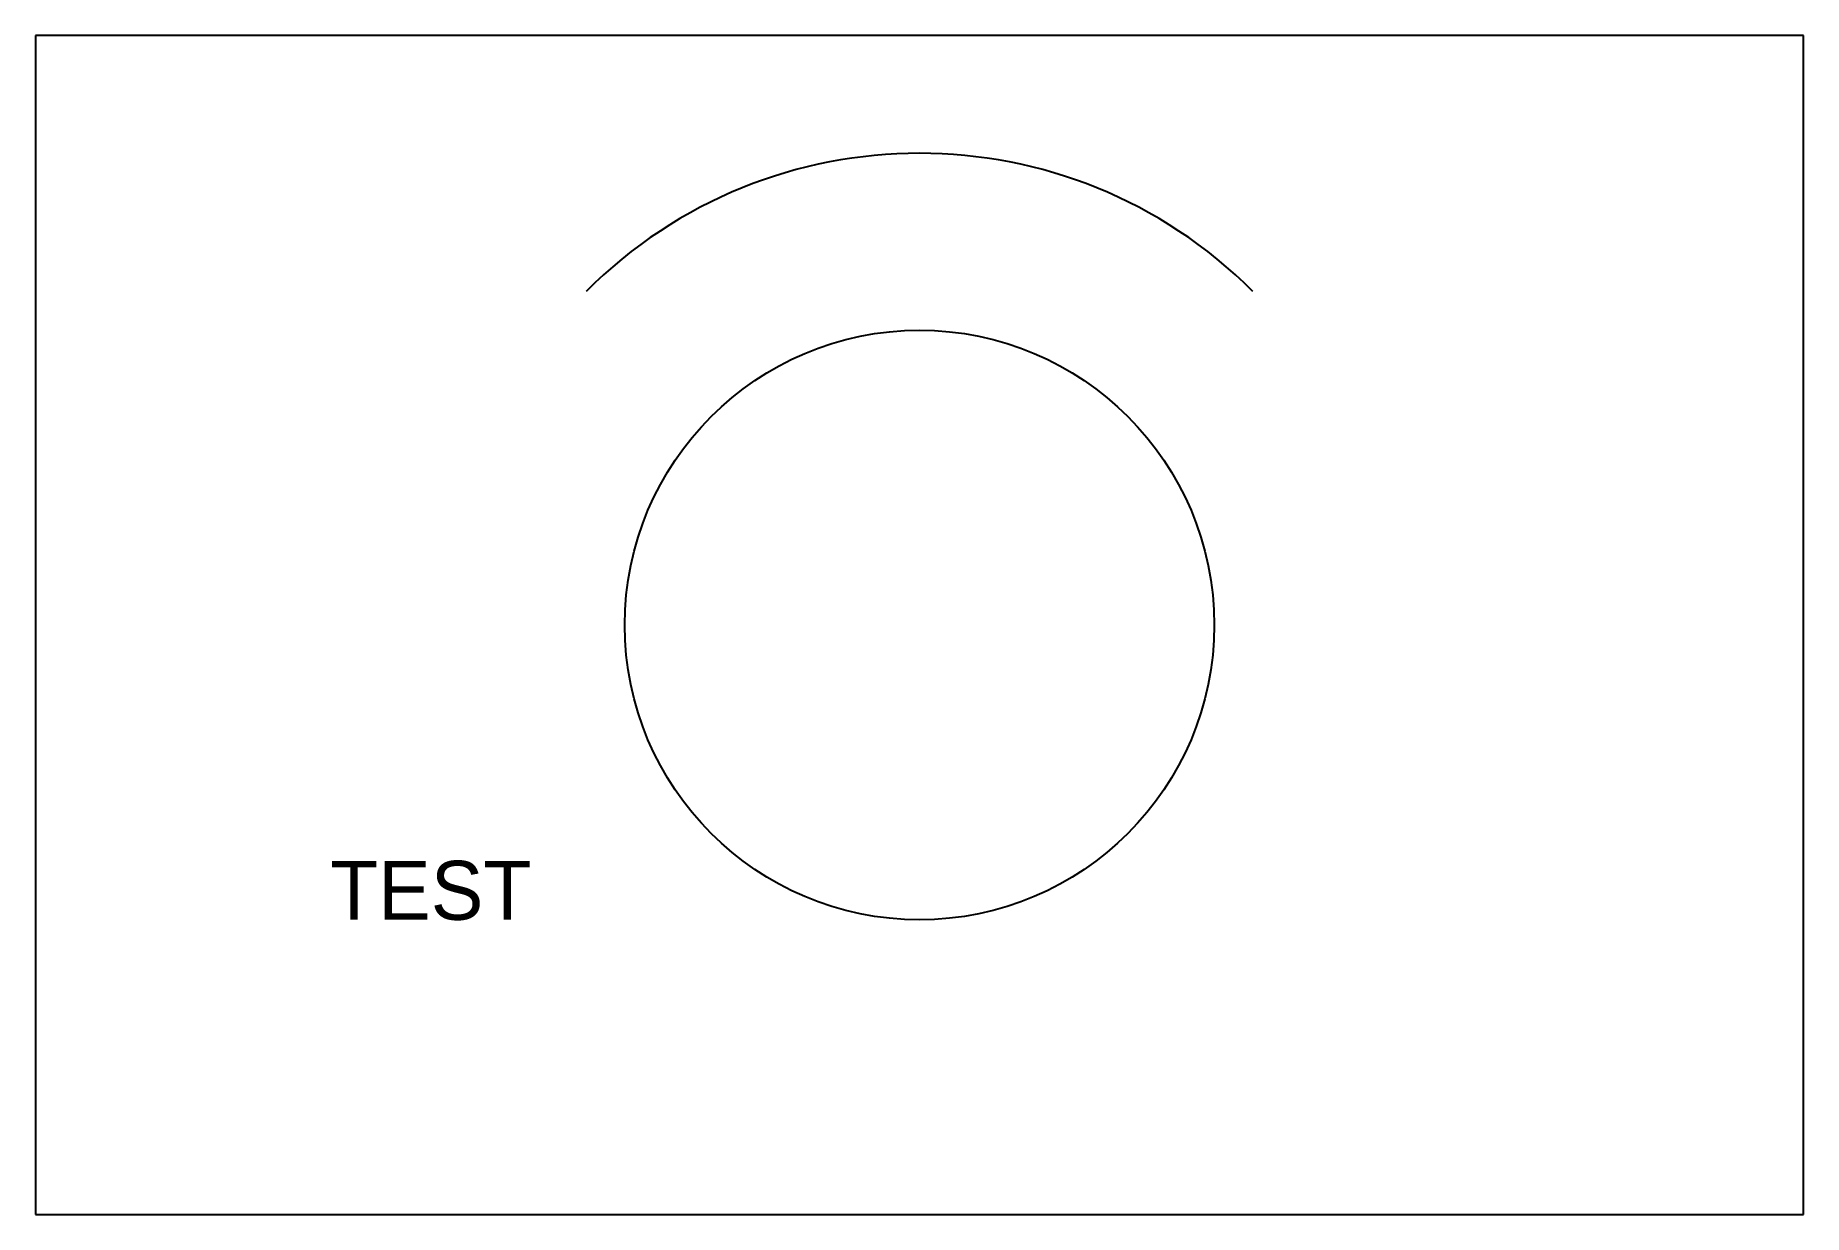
# Model space of a CAD drawing. Extents: x 100 to 400, y 100 to 300.
import ezdxf

# ---------------------------------------------------------------- set-up
doc = ezdxf.new("R2010")
doc.units = 0

msp = doc.modelspace()

# ---------------------------------------------------------------- linework, layer by layer
for p, q in [((400, 300), (100, 300)), ((100, 300), (100, 100)), ((400, 100), (400, 300)), ((100, 100), (400, 100))]:
    msp.add_line(p, q)
msp.add_circle((250, 200), 50)
msp.add_arc((250, 200), 80, 45, 135)

# ---------------------------------------------------------------- texts
msp.add_text('TEST', height=10).set_placement((150, 150))

doc.saveas('drawing.dxf')
